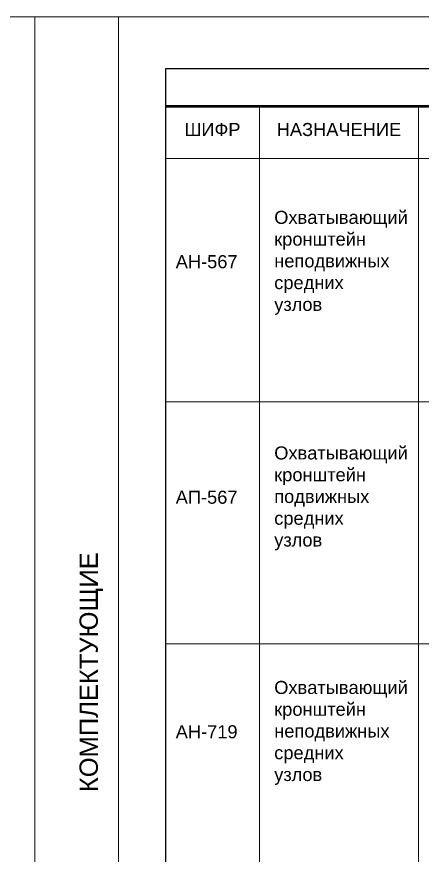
# Model space of a CAD drawing. Extents: x -37 to 4620, y -49 to 348.
# Drawn here: x 1466.5 to 1544.1, y 136.4 to 297 of the extents above; entities that cross this region are included whole.
import ezdxf

# ---------------------------------------------------------------- set-up
doc = ezdxf.new("R2010")
doc.units = 0
doc.header["$LTSCALE"] = 5
doc.layers.get('0').update_dxf_attribs({"linetype": 'CONTINUOUS', "lineweight": 30})
for name, color, linetype, lineweight in [('3', 1, 'CONTINUOUS', 20), ('4', 160, 'CONTINUOUS', 18), ('Рамки', 1, 'CONTINUOUS', 15), ('Текстовый', 7, 'CONTINUOUS', 9)]:
    doc.layers.add(name, color=color, linetype=linetype, lineweight=lineweight)
doc.layers.add('Скрытые', color=14, linetype='CONTINUOUS', plot=False)
doc.styles.add('Каталожный', font='arial.ttf', dxfattribs={"height": 2.5})
doc.styles.add('Фирм', font='arial.ttf', dxfattribs={"height": 3.5})

msp = doc.modelspace()

# ---------------------------------------------------------------- linework, layer by layer
at = {"linetype": 'Continuous', "lineweight": 50}
msp.add_line((1495, 279.851), (1660, 279.857, 0.033), dxfattribs=at)
at = {"layer": '3', "color": 0, "linetype": 'Continuous'}
msp.add_line((1495, 269.851, -764.744), (1660, 269.851), dxfattribs=at)
at = {"layer": '4', "linetype": 'Continuous'}
msp.add_line((1486, 297), (1486, 0), dxfattribs=at)
at = {"layer": 'Рамки', "linetype": 'Continuous'}
for p, q in [((1495, 279.851), (1495, 245.851)), ((1513, 279.851), (1513, 245.851)), ((1543.392, 279.851), (1543.392, 245.851)), ((1495, 223.229), (1659.803, 223.23)), ((1495, 176.931), (1659.803, 176.931))]:
    msp.add_line(p, q, dxfattribs=at)
at = {"layer": 'Рамки'}
for p, q in [((1495, 279.851), (1495, 13.351)), ((1513, 279.851), (1513, 13.351)), ((1543.392, 279.851), (1543.392, 13.351))]:
    msp.add_line(p, q, dxfattribs=at)
at = {"layer": 'Рамки', "linetype": 'Continuous'}
for points in [[(1260, 297), (1470, 297), (1470, 0), (1260, 0)], [(1680, 297), (1470, 297), (1470, 0), (1680, 0)]]:
    msp.add_lwpolyline(points, close=True, dxfattribs=at)
at = {"layer": 'Скрытые', "linetype": 'Continuous'}
msp.add_lwpolyline([(1660, 10), (1660, 287), (1495, 287), (1495, 10)], close=True, dxfattribs=at)

# ---------------------------------------------------------------- texts
at = {"layer": 'Текстовый', "style": 'Фирм'}
msp.add_text('КОМПЛЕКТУЮЩИЕ', height=3.5, rotation=90, dxfattribs=at).set_placement((1482.043, 148.5))
at = {"layer": 'Текстовый', "color": 1, "linetype": 'Continuous', "char_height": 2.5, "attachment_point": 1, "style": 'Каталожный'}
for s, insert, width in [('\\pxqc;ШИФР ', (1495, 276.66), 18), ('\\pxqc;НАЗНАЧЕНИЕ', (1513, 276.661), 30.39188), ('\\pxql;Охватывающий кронштейн неподвижных средних узлов', (1515.808, 259.835), 15.84446), ('\\pxql;АН-567', (1496.947, 251.352), 15.84446), ('\\pxql;Охватывающий кронштейн подвижных средних узлов', (1515.808, 214.714), 15.84446), ('\\pxql;АП-567', (1496.947, 206.23), 15.84446), ('\\pxql;Охватывающий кронштейн неподвижных средних узлов', (1515.808, 169.799), 15.84446), ('\\pxql;АН-719', (1496.947, 161.316), 15.84446)]:
    msp.add_mtext(s, dxfattribs=dict(at, insert=insert, width=width))

doc.saveas('drawing.dxf')
